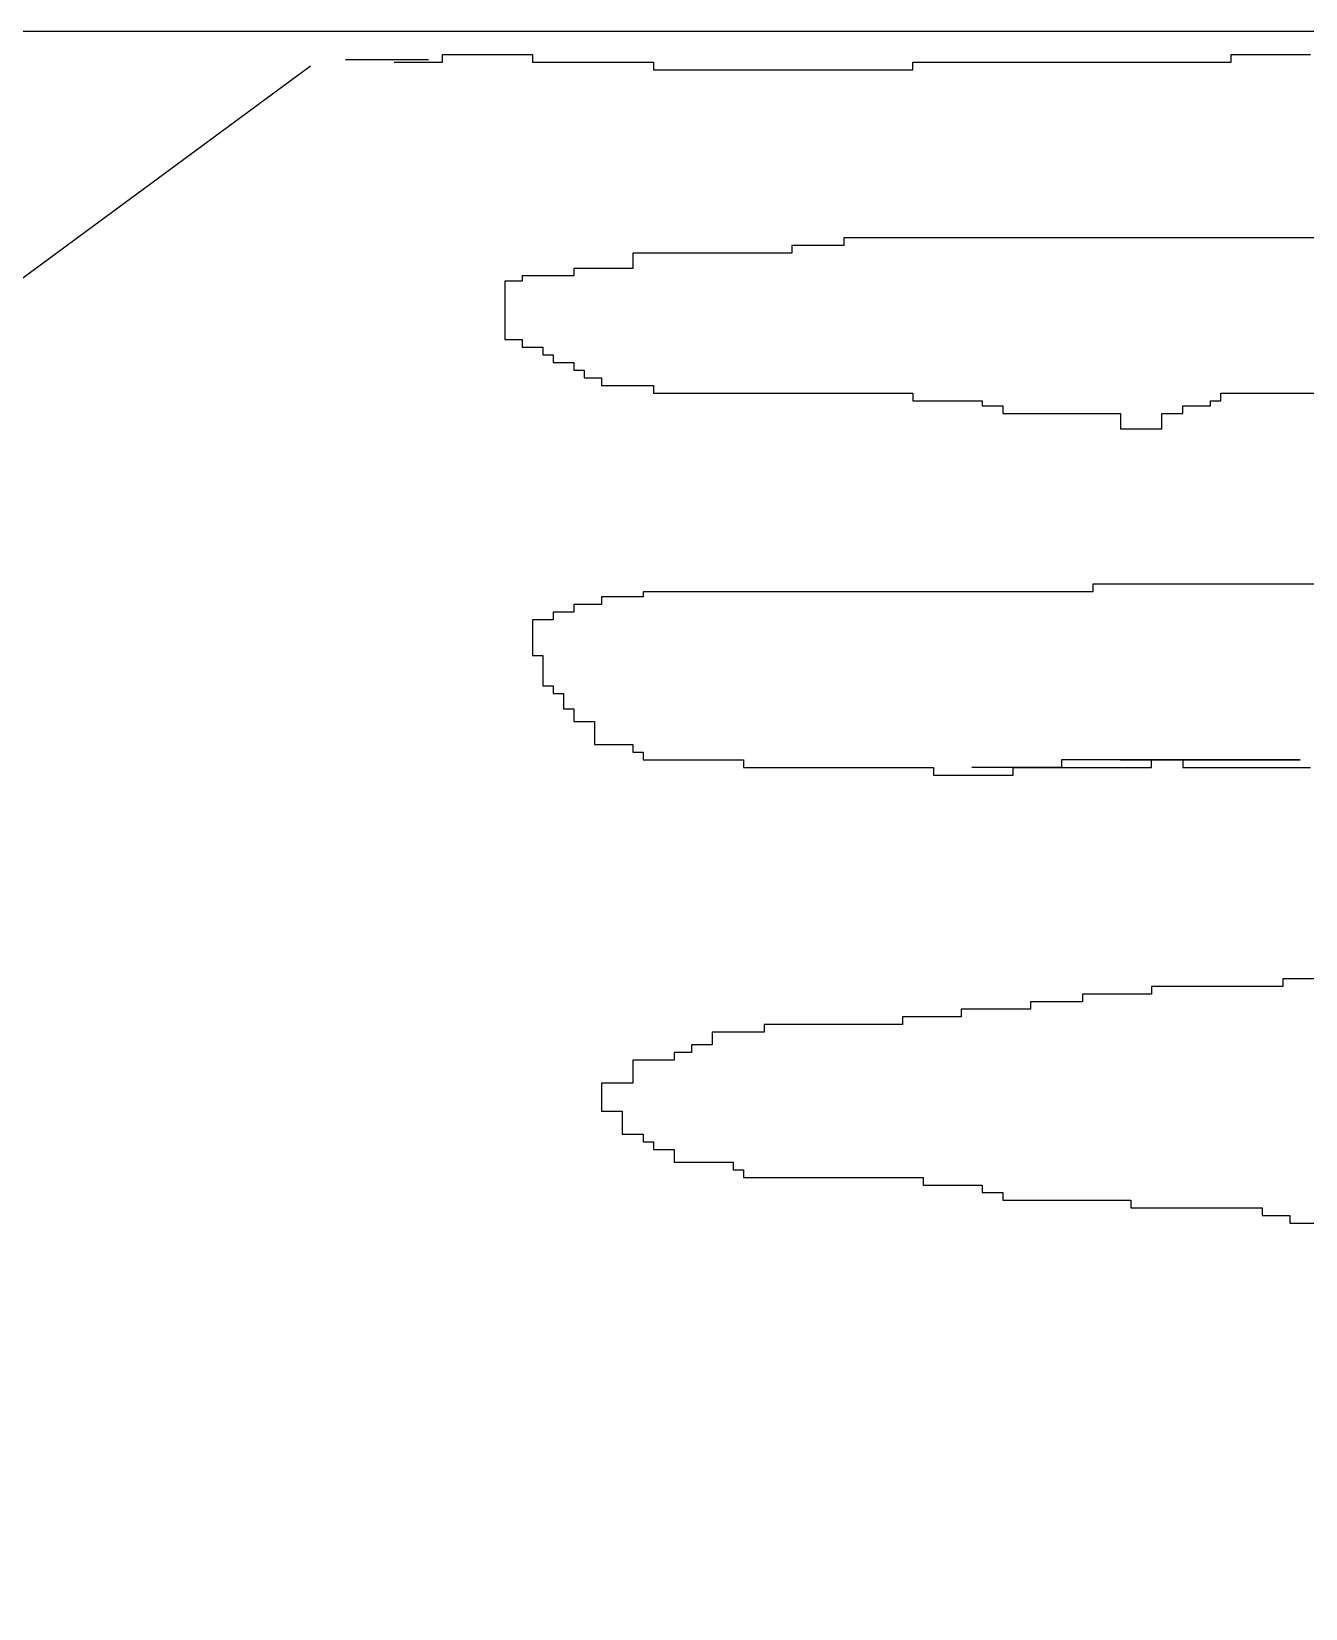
# Model space of a CAD drawing. Extents: x -446699 to 757189, y -606167 to -103070.
# Drawn here: x -172519.3 to -172471, y -405715.5 to -405655.7 of the extents above; entities that cross this region are included whole.
import ezdxf

# ---------------------------------------------------------------- set-up
doc = ezdxf.new("R2010")
doc.units = 0
doc.header["$LTSCALE"] = 1000
doc.header["$MEASUREMENT"] = 0
for name, color, linetype in [('8', 8, 'Continuous'), ('9', 9, 'Continuous'), ('DIM_ELEV', 3, 'Continuous')]:
    doc.layers.add(name, color=color, linetype=linetype)
doc.styles.add('DIM', font='txt_____.ttf')

# ---------------------------------------------------------------- blocks, each defined once
blk = doc.blocks.new('BL_6213')
for p, q in [((447.7499, -506.8351), (947.1264, -7.4585)), ((955.5231, -5.4329), (957.9976, -5.4329)), ((957.9976, -5.4329), (964.5961, -5.4329)), ((957.9976, -5.4329), (957.9976, -5.4329)), ((964.5961, -5.4329), (970.3699, -5.4329)), ((964.5961, -5.4329), (964.5961, -5.4329)), ((967.0706, -6.2571), (969.5451, -6.2571)), ((969.5451, -6.2571), (976.1436, -6.2571)), ((969.5451, -6.2571), (969.5451, -6.2571)), ((970.3699, -5.4329), (975.3188, -5.4329)), ((970.3699, -5.4329), (970.3699, -5.4329)), ((975.3188, -5.4329), (975.3188, -5.4329)), ((976.1436, -6.2571), (978.6181, -6.2571)), ((976.1436, -6.2571), (976.1436, -6.2571)), ((978.6181, -3.7843), (981.0926, -3.7843)), ((978.6181, -6.2571), (978.6181, -3.7843)), ((981.0926, -3.7843), (983.567, -3.7843)), ((981.0926, -3.7843), (981.0926, -3.7843)), ((983.567, -3.7843), (986.0415, -3.7843)), ((983.567, -3.7843), (983.567, -3.7843)), ((986.0415, -3.7843), (988.516, -3.7843)), ((986.0415, -3.7843), (986.0415, -3.7843)), ((988.516, -3.7843), (990.9904, -3.7843)), ((988.516, -3.7843), (988.516, -3.7843)), ((990.9904, -3.7843), (993.4649, -3.7843)), ((990.9904, -3.7843), (990.9904, -3.7843)), ((993.4649, -3.7843), (995.9394, -3.7843)), ((993.4649, -3.7843), (993.4649, -3.7843)), ((995.9394, -3.7843), (997.589, -3.7843)), ((995.9394, -3.7843), (995.9394, -3.7843)), ((997.589, -3.7843), (1000.0635, -3.7843)), ((997.589, -3.7843), (997.589, -3.7843)), ((1000.0635, -3.7843), (1000.0635, -6.2571)), ((1000.0635, -6.2571), (1002.5379, -6.2571)), ((1002.5379, -6.2571), (1005.0124, -6.2571)), ((1002.5379, -6.2571), (1002.5379, -6.2571)), ((1005.0124, -6.2571), (1009.9613, -6.2571)), ((1005.0124, -6.2571), (1005.0124, -6.2571)), ((1009.9613, -6.2571), (1014.9102, -6.2571)), ((1009.9613, -6.2571), (1009.9613, -6.2571)), ((1014.9102, -6.2571), (1016.5599, -6.2571)), ((1014.9102, -6.2571), (1014.9102, -6.2571)), ((1016.5599, -6.2571), (1021.5088, -6.2571)), ((1016.5599, -6.2571), (1016.5599, -6.2571)), ((1021.5088, -6.2571), (1023.9833, -6.2571)), ((1021.5088, -6.2571), (1021.5088, -6.2571)), ((1023.9833, -6.2571), (1026.4577, -6.2571)), ((1023.9833, -6.2571), (1023.9833, -6.2571)), ((1026.4577, -6.2571), (1028.9322, -6.2571)), ((1026.4577, -6.2571), (1026.4577, -6.2571)), ((1028.9322, -6.2571), (1028.9322, -8.7299)), ((1090.7938, -6.2571), (1095.7427, -6.2571)), ((1090.7938, -8.7299), (1090.7938, -6.2571)), ((1095.7427, -6.2571), (1099.8668, -6.2571)), ((1095.7427, -6.2571), (1095.7427, -6.2571)), ((1099.8668, -6.2571), (1102.3413, -6.2571)), ((1099.8668, -6.2571), (1099.8668, -6.2571)), ((1102.3413, -6.2571), (1107.2902, -6.2571)), ((1102.3413, -6.2571), (1102.3413, -6.2571)), ((1107.2902, -6.2571), (1109.7647, -6.2571)), ((1107.2902, -6.2571), (1107.2902, -6.2571)), ((1109.7647, -6.2571), (1114.7136, -6.2571)), ((1109.7647, -6.2571), (1109.7647, -6.2571)), ((1114.7136, -6.2571), (1117.1881, -6.2571)), ((1114.7136, -6.2571), (1114.7136, -6.2571)), ((1117.1881, -6.2571), (1118.8377, -6.2571)), ((1117.1881, -6.2571), (1117.1881, -6.2571)), ((1118.8377, -6.2571), (1121.3122, -6.2571)), ((1118.8377, -6.2571), (1118.8377, -6.2571)), ((1121.3122, -6.2571), (1123.7867, -6.2571)), ((1121.3122, -6.2571), (1121.3122, -6.2571)), ((1123.7867, -6.2571), (1128.7356, -6.2571)), ((1123.7867, -6.2571), (1123.7867, -6.2571)), ((1128.7356, -6.2571), (1131.2101, -6.2571)), ((1128.7356, -6.2571), (1128.7356, -6.2571)), ((1131.2101, -6.2571), (1133.6845, -6.2571)), ((1131.2101, -6.2571), (1131.2101, -6.2571)), ((1133.6845, -6.2571), (1136.159, -6.2571)), ((1133.6845, -6.2571), (1133.6845, -6.2571)), ((1136.159, -6.2571), (1140.2831, -6.2571)), ((1136.159, -6.2571), (1136.159, -6.2571)), ((1140.2831, -6.2571), (1142.7575, -6.2571)), ((1140.2831, -6.2571), (1140.2831, -6.2571)), ((1142.7575, -6.2571), (1147.7065, -6.2571)), ((1142.7575, -6.2571), (1142.7575, -6.2571)), ((1147.7065, -6.2571), (1150.1809, -6.2571)), ((1147.7065, -6.2571), (1147.7065, -6.2571)), ((1150.1809, -6.2571), (1152.6554, -6.2571)), ((1150.1809, -6.2571), (1150.1809, -6.2571)), ((1152.6554, -6.2571), (1157.6043, -6.2571)), ((1152.6554, -6.2571), (1152.6554, -6.2571)), ((1157.6043, -6.2571), (1159.254, -6.2571)), ((1157.6043, -6.2571), (1157.6043, -6.2571)), ((1159.254, -6.2571), (1164.2029, -6.2571)), ((1159.254, -6.2571), (1159.254, -6.2571)), ((1164.2029, -6.2571), (1166.6774, -6.2571)), ((1164.2029, -6.2571), (1164.2029, -6.2571)), ((1166.6774, -3.7843), (1169.1518, -3.7843)), ((1166.6774, -6.2571), (1166.6774, -3.7843)), ((1169.1518, -3.7843), (1171.6263, -3.7843)), ((1169.1518, -3.7843), (1169.1518, -3.7843)), ((1171.6263, -3.7843), (1176.5752, -3.7843)), ((1171.6263, -3.7843), (1171.6263, -3.7843)), ((1176.5752, -3.7843), (1180.6993, -3.7843)), ((1176.5752, -3.7843), (1176.5752, -3.7843)), ((1180.6993, -3.7843), (1183.1738, -3.7843)), ((1180.6993, -3.7843), (1180.6993, -3.7843)), ((1183.1738, -3.7843), (1185.6483, -3.7843)), ((1183.1738, -3.7843), (1183.1738, -3.7843)), ((1028.9322, -8.7299), (1031.4067, -8.7299)), ((1031.4067, -8.7299), (1033.8811, -8.7299)), ((1031.4067, -8.7299), (1031.4067, -8.7299)), ((1033.8811, -8.7299), (1036.3556, -8.7299)), ((1033.8811, -8.7299), (1033.8811, -8.7299)), ((1036.3556, -8.7299), (1040.4797, -8.7299)), ((1036.3556, -8.7299), (1036.3556, -8.7299)), ((1040.4797, -8.7299), (1042.9542, -8.7299)), ((1040.4797, -8.7299), (1040.4797, -8.7299)), ((1042.9542, -8.7299), (1050.3776, -8.7299)), ((1042.9542, -8.7299), (1042.9542, -8.7299)), ((1050.3776, -8.7299), (1055.3265, -8.7299)), ((1050.3776, -8.7299), (1050.3776, -8.7299)), ((1055.3265, -8.7299), (1057.801, -8.7299)), ((1055.3265, -8.7299), (1055.3265, -8.7299)), ((1057.801, -8.7299), (1061.9251, -8.7299)), ((1057.801, -8.7299), (1057.801, -8.7299)), ((1061.9251, -8.7299), (1064.3995, -8.7299)), ((1061.9251, -8.7299), (1061.9251, -8.7299)), ((1064.3995, -8.7299), (1066.874, -8.7299)), ((1064.3995, -8.7299), (1064.3995, -8.7299)), ((1066.874, -8.7299), (1069.3485, -8.7299)), ((1066.874, -8.7299), (1066.874, -8.7299)), ((1069.3485, -8.7299), (1074.2974, -8.7299)), ((1069.3485, -8.7299), (1069.3485, -8.7299)), ((1074.2974, -8.7299), (1076.7718, -8.7299)), ((1074.2974, -8.7299), (1074.2974, -8.7299)), ((1076.7718, -8.7299), (1080.8959, -8.7299)), ((1076.7718, -8.7299), (1076.7718, -8.7299)), ((1080.8959, -8.7299), (1083.3704, -8.7299)), ((1080.8959, -8.7299), (1080.8959, -8.7299)), ((1083.3704, -8.7299), (1085.8449, -8.7299)), ((1083.3704, -8.7299), (1083.3704, -8.7299)), ((1085.8449, -8.7299), (1090.7938, -8.7299)), ((1085.8449, -8.7299), (1085.8449, -8.7299)), ((1074.2974, -63.1316), (1074.2974, -65.6044)), ((1085.8449, -63.1316), (1074.2974, -63.1316)), ((1085.8449, -63.1316), (1085.8449, -63.1316)), ((1095.7427, -63.1316), (1085.8449, -63.1316)), ((1095.7427, -63.1316), (1095.7427, -63.1316)), ((1112.2392, -63.1316), (1095.7427, -63.1316)), ((1112.2392, -63.1316), (1112.2392, -63.1316)), ((1117.1881, -63.1316), (1112.2392, -63.1316)), ((1117.1881, -63.1316), (1117.1881, -63.1316)), ((1126.2611, -63.1316), (1117.1881, -63.1316)), ((1126.2611, -63.1316), (1126.2611, -63.1316)), ((1133.6845, -63.1316), (1126.2611, -63.1316)), ((1133.6845, -63.1316), (1133.6845, -63.1316)), ((1142.7575, -63.1316), (1133.6845, -63.1316)), ((1142.7575, -63.1316), (1142.7575, -63.1316)), ((1150.1809, -63.1316), (1142.7575, -63.1316)), ((1150.1809, -63.1316), (1150.1809, -63.1316)), ((1159.254, -63.1316), (1150.1809, -63.1316)), ((1159.254, -63.1316), (1159.254, -63.1316)), ((1176.5752, -63.1316), (1159.254, -63.1316)), ((1176.5752, -63.1316), (1176.5752, -63.1316)), ((1198.0206, -63.1316), (1176.5752, -63.1316)), ((1061.9251, -65.6044), (1061.9251, -68.0772)), ((1064.3995, -65.6044), (1061.9251, -65.6044)), ((1064.3995, -65.6044), (1064.3995, -65.6044)), ((1074.2974, -65.6044), (1064.3995, -65.6044)), ((1023.9833, -68.0772), (1023.9833, -73.0228)), ((1036.3556, -68.0772), (1023.9833, -68.0772)), ((1036.3556, -68.0772), (1036.3556, -68.0772)), ((1040.4797, -68.0772), (1036.3556, -68.0772)), ((1040.4797, -68.0772), (1040.4797, -68.0772)), ((1047.9031, -68.0772), (1040.4797, -68.0772)), ((1047.9031, -68.0772), (1047.9031, -68.0772)), ((1052.852, -68.0772), (1047.9031, -68.0772)), ((1052.852, -68.0772), (1052.852, -68.0772)), ((1057.801, -68.0772), (1052.852, -68.0772)), ((1057.801, -68.0772), (1057.801, -68.0772)), ((1061.9251, -68.0772), (1057.801, -68.0772)), ((1009.9613, -73.0228), (1009.9613, -75.4956)), ((1014.9102, -73.0228), (1009.9613, -73.0228)), ((1014.9102, -73.0228), (1014.9102, -73.0228)), ((1023.9833, -73.0228), (1014.9102, -73.0228)), ((1023.9833, -73.0228), (1023.9833, -73.0228)), ((993.4649, -77.1441), (993.4649, -82.0897)), ((997.589, -77.1441), (993.4649, -77.1441)), ((997.589, -75.4956), (997.589, -77.1441)), ((1005.0124, -75.4956), (997.589, -75.4956)), ((1005.0124, -75.4956), (1005.0124, -75.4956)), ((1009.9613, -75.4956), (1005.0124, -75.4956)), ((993.4649, -82.0897), (993.4649, -84.5625)), ((993.4649, -82.0897), (993.4649, -82.0897)), ((993.4649, -84.5625), (993.4649, -87.0353)), ((993.4649, -84.5625), (993.4649, -84.5625)), ((993.4649, -87.0353), (993.4649, -89.5081)), ((993.4649, -87.0353), (993.4649, -87.0353)), ((993.4649, -89.5081), (993.4649, -91.9809)), ((993.4649, -89.5081), (993.4649, -89.5081)), ((993.4649, -91.9809), (993.4649, -96.1023)), ((993.4649, -91.9809), (993.4649, -91.9809)), ((993.4649, -96.1023), (997.589, -96.1023)), ((997.589, -96.1023), (997.589, -98.5751)), ((997.589, -96.1023), (997.589, -96.1023)), ((997.589, -98.5751), (1002.5379, -98.5751)), ((997.589, -98.5751), (997.589, -98.5751)), ((1002.5379, -98.5751), (1002.5379, -101.0479)), ((1002.5379, -101.0479), (1005.0124, -101.0479)), ((1005.0124, -101.0479), (1005.0124, -103.5207)), ((1005.0124, -103.5207), (1007.4869, -103.5207)), ((1007.4869, -103.5207), (1009.9613, -103.5207)), ((1007.4869, -103.5207), (1007.4869, -103.5207)), ((1009.9613, -103.5207), (1009.9613, -105.9935)), ((1009.9613, -105.9935), (1012.4358, -105.9935)), ((1012.4358, -105.9935), (1012.4358, -108.4663)), ((1012.4358, -108.4663), (1016.5599, -108.4663)), ((1016.5599, -108.4663), (1016.5599, -110.9391)), ((1016.5599, -110.9391), (1023.9833, -110.9391)), ((1023.9833, -110.9391), (1028.9322, -110.9391)), ((1023.9833, -110.9391), (1023.9833, -110.9391)), ((1028.9322, -110.9391), (1028.9322, -113.4119)), ((1028.9322, -113.4119), (1033.8811, -113.4119)), ((1033.8811, -113.4119), (1038.0052, -113.4119)), ((1033.8811, -113.4119), (1033.8811, -113.4119)), ((1038.0052, -113.4119), (1045.4286, -113.4119)), ((1038.0052, -113.4119), (1038.0052, -113.4119)), ((1045.4286, -113.4119), (1047.9031, -113.4119)), ((1045.4286, -113.4119), (1045.4286, -113.4119)), ((1047.9031, -113.4119), (1057.801, -113.4119)), ((1047.9031, -113.4119), (1047.9031, -113.4119)), ((1057.801, -113.4119), (1064.3995, -113.4119)), ((1057.801, -113.4119), (1057.801, -113.4119)), ((1064.3995, -113.4119), (1074.2974, -113.4119)), ((1064.3995, -113.4119), (1064.3995, -113.4119)), ((1074.2974, -113.4119), (1080.8959, -113.4119)), ((1074.2974, -113.4119), (1074.2974, -113.4119)), ((1080.8959, -113.4119), (1085.8449, -113.4119)), ((1080.8959, -113.4119), (1080.8959, -113.4119)), ((1085.8449, -113.4119), (1090.7938, -113.4119)), ((1085.8449, -113.4119), (1085.8449, -113.4119)), ((1090.7938, -113.4119), (1090.7938, -115.8847)), ((1090.7938, -115.8847), (1095.7427, -115.8847)), ((1095.7427, -115.8847), (1099.8668, -115.8847)), ((1095.7427, -115.8847), (1095.7427, -115.8847)), ((1099.8668, -115.8847), (1107.2902, -115.8847)), ((1099.8668, -115.8847), (1099.8668, -115.8847)), ((1107.2902, -115.8847), (1107.2902, -117.5332)), ((1161.7284, -115.8847), (1164.2029, -115.8847)), ((1161.7284, -117.5332), (1161.7284, -115.8847)), ((1164.2029, -113.4119), (1174.1008, -113.4119)), ((1164.2029, -115.8847), (1164.2029, -113.4119)), ((1174.1008, -113.4119), (1183.1738, -113.4119)), ((1174.1008, -113.4119), (1174.1008, -113.4119)), ((1183.1738, -113.4119), (1190.5972, -113.4119)), ((1183.1738, -113.4119), (1183.1738, -113.4119)), ((1107.2902, -117.5332), (1112.2392, -117.5332)), ((1112.2392, -117.5332), (1112.2392, -120.006)), ((1112.2392, -120.006), (1118.8377, -120.006)), ((1118.8377, -120.006), (1123.7867, -120.006)), ((1118.8377, -120.006), (1118.8377, -120.006)), ((1123.7867, -120.006), (1131.2101, -120.006)), ((1123.7867, -120.006), (1123.7867, -120.006)), ((1131.2101, -120.006), (1140.2831, -120.006)), ((1131.2101, -120.006), (1131.2101, -120.006)), ((1140.2831, -120.006), (1140.2831, -124.9516)), ((1150.1809, -120.006), (1155.1299, -120.006)), ((1150.1809, -124.9516), (1150.1809, -120.006)), ((1155.1299, -117.5332), (1161.7284, -117.5332)), ((1155.1299, -120.006), (1155.1299, -117.5332)), ((1140.2831, -124.9516), (1145.232, -124.9516)), ((1145.232, -124.9516), (1150.1809, -124.9516)), ((1145.232, -124.9516), (1145.232, -124.9516)), ((1133.6845, -175.2319), (1133.6845, -177.7047)), ((1140.2831, -175.2319), (1133.6845, -175.2319)), ((1140.2831, -175.2319), (1140.2831, -175.2319)), ((1150.1809, -175.2319), (1140.2831, -175.2319)), ((1150.1809, -175.2319), (1150.1809, -175.2319)), ((1161.7284, -175.2319), (1150.1809, -175.2319)), ((1161.7284, -175.2319), (1161.7284, -175.2319)), ((1188.1227, -175.2319), (1161.7284, -175.2319)), ((1016.5599, -179.3533), (1016.5599, -181.8261)), ((1016.5599, -179.3533), (1016.5599, -179.3533)), ((1026.4577, -179.3533), (1016.5599, -179.3533)), ((1026.4577, -177.7047), (1026.4577, -179.3533)), ((1031.4067, -177.7047), (1026.4577, -177.7047)), ((1031.4067, -177.7047), (1031.4067, -177.7047)), ((1033.8811, -177.7047), (1031.4067, -177.7047)), ((1033.8811, -177.7047), (1033.8811, -177.7047)), ((1042.9542, -177.7047), (1033.8811, -177.7047)), ((1042.9542, -177.7047), (1042.9542, -177.7047)), ((1052.852, -177.7047), (1042.9542, -177.7047)), ((1052.852, -177.7047), (1052.852, -177.7047)), ((1055.3265, -177.7047), (1052.852, -177.7047)), ((1055.3265, -177.7047), (1055.3265, -177.7047)), ((1059.4506, -177.7047), (1055.3265, -177.7047)), ((1059.4506, -177.7047), (1059.4506, -177.7047)), ((1076.7718, -177.7047), (1059.4506, -177.7047)), ((1076.7718, -177.7047), (1076.7718, -177.7047)), ((1080.8959, -177.7047), (1076.7718, -177.7047)), ((1080.8959, -177.7047), (1080.8959, -177.7047)), ((1102.3413, -177.7047), (1080.8959, -177.7047)), ((1102.3413, -177.7047), (1102.3413, -177.7047)), ((1112.2392, -177.7047), (1102.3413, -177.7047)), ((1112.2392, -177.7047), (1112.2392, -177.7047)), ((1118.8377, -177.7047), (1112.2392, -177.7047)), ((1118.8377, -177.7047), (1118.8377, -177.7047)), ((1133.6845, -177.7047), (1118.8377, -177.7047)), ((1005.0124, -184.2989), (1005.0124, -186.7717)), ((1009.9613, -184.2989), (1005.0124, -184.2989)), ((1009.9613, -181.8261), (1009.9613, -184.2989)), ((1014.9102, -181.8261), (1009.9613, -181.8261)), ((1014.9102, -181.8261), (1014.9102, -181.8261)), ((1016.5599, -181.8261), (1014.9102, -181.8261)), ((1016.5599, -181.8261), (1016.5599, -181.8261)), ((1000.0635, -186.7717), (1000.0635, -191.7173)), ((1005.0124, -186.7717), (1000.0635, -186.7717)), ((1000.0635, -191.7173), (1000.0635, -194.1901)), ((1000.0635, -191.7173), (1000.0635, -191.7173)), ((1000.0635, -194.1901), (1000.0635, -196.6629)), ((1000.0635, -194.1901), (1000.0635, -194.1901)), ((1000.0635, -196.6629), (1000.0635, -198.3114)), ((1000.0635, -196.6629), (1000.0635, -196.6629)), ((1000.0635, -198.3114), (1002.5379, -198.3114)), ((1000.0635, -198.3114), (1000.0635, -198.3114)), ((1002.5379, -198.3114), (1002.5379, -203.257)), ((1002.5379, -203.257), (1002.5379, -205.7298)), ((1002.5379, -203.257), (1002.5379, -203.257)), ((1002.5379, -205.7298), (1002.5379, -208.2026)), ((1002.5379, -205.7298), (1002.5379, -205.7298)), ((1002.5379, -208.2026), (1005.0124, -208.2026)), ((1002.5379, -208.2026), (1002.5379, -208.2026)), ((1005.0124, -208.2026), (1005.0124, -210.6754)), ((1005.0124, -210.6754), (1007.4869, -210.6754)), ((1007.4869, -210.6754), (1007.4869, -215.621)), ((1007.4869, -215.621), (1009.9613, -215.621)), ((1007.4869, -215.621), (1007.4869, -215.621)), ((1009.9613, -215.621), (1009.9613, -219.7424)), ((1009.9613, -215.621), (1009.9613, -215.621)), ((1009.9613, -219.7424), (1014.9102, -219.7424)), ((1009.9613, -219.7424), (1009.9613, -219.7424)), ((1014.9102, -219.7424), (1014.9102, -227.1608)), ((1014.9102, -227.1608), (1019.0343, -227.1608)), ((1019.0343, -227.1608), (1023.9833, -227.1608)), ((1019.0343, -227.1608), (1019.0343, -227.1608)), ((1023.9833, -227.1608), (1023.9833, -229.6336)), ((1023.9833, -229.6336), (1026.4577, -229.6336)), ((1026.4577, -229.6336), (1026.4577, -232.1064)), ((1026.4577, -232.1064), (1036.3556, -232.1064)), ((1036.3556, -232.1064), (1042.9542, -232.1064)), ((1036.3556, -232.1064), (1036.3556, -232.1064)), ((1042.9542, -232.1064), (1050.3776, -232.1064)), ((1042.9542, -232.1064), (1042.9542, -232.1064)), ((1050.3776, -232.1064), (1050.3776, -234.5792)), ((1126.2611, -232.1064), (1126.2611, -234.5792)), ((1138.6334, -232.1064), (1126.2611, -232.1064)), ((1138.6334, -232.1064), (1138.6334, -232.1064)), ((1147.7065, -232.1064), (1138.6334, -232.1064)), ((1140.2831, -232.1064), (1145.232, -232.1064)), ((1140.2831, -232.1064), (1140.2831, -232.1064)), ((1145.232, -232.1064), (1147.7065, -232.1064)), ((1145.232, -232.1064), (1145.232, -232.1064)), ((1147.7065, -232.1064), (1152.6554, -232.1064)), ((1147.7065, -232.1064), (1147.7065, -232.1064)), ((1147.7065, -232.1064), (1147.7065, -232.1064)), ((1157.6043, -232.1064), (1147.7065, -232.1064)), ((1147.7065, -232.1064), (1152.6554, -232.1064)), ((1147.7065, -234.5792), (1147.7065, -232.1064)), ((1150.1809, -232.1064), (1152.6554, -232.1064)), ((1150.1809, -232.1064), (1150.1809, -232.1064)), ((1152.6554, -232.1064), (1150.1809, -232.1064)), ((1152.6554, -232.1064), (1155.1299, -232.1064)), ((1152.6554, -232.1064), (1152.6554, -232.1064)), ((1152.6554, -232.1064), (1155.1299, -232.1064)), ((1152.6554, -232.1064), (1152.6554, -232.1064)), ((1152.6554, -232.1064), (1152.6554, -232.1064)), ((1157.6043, -232.1064), (1152.6554, -232.1064)), ((1152.6554, -232.1064), (1155.1299, -232.1064)), ((1152.6554, -232.1064), (1152.6554, -232.1064)), ((1155.1299, -232.1064), (1155.1299, -234.5792)), ((1155.1299, -232.1064), (1157.6043, -232.1064)), ((1155.1299, -232.1064), (1155.1299, -232.1064)), ((1155.1299, -232.1064), (1159.254, -232.1064)), ((1155.1299, -232.1064), (1155.1299, -232.1064)), ((1157.6043, -232.1064), (1157.6043, -232.1064)), ((1157.6043, -232.1064), (1157.6043, -232.1064)), ((1161.7284, -232.1064), (1157.6043, -232.1064)), ((1159.254, -232.1064), (1164.2029, -232.1064)), ((1159.254, -232.1064), (1159.254, -232.1064)), ((1161.7284, -232.1064), (1161.7284, -232.1064)), ((1166.6774, -232.1064), (1161.7284, -232.1064)), ((1164.2029, -232.1064), (1169.1518, -232.1064)), ((1164.2029, -232.1064), (1164.2029, -232.1064)), ((1166.6774, -232.1064), (1166.6774, -232.1064)), ((1171.6263, -232.1064), (1166.6774, -232.1064)), ((1169.1518, -232.1064), (1171.6263, -232.1064)), ((1169.1518, -232.1064), (1169.1518, -232.1064)), ((1171.6263, -232.1064), (1171.6263, -232.1064)), ((1174.1008, -232.1064), (1171.6263, -232.1064)), ((1171.6263, -232.1064), (1176.5752, -232.1064)), ((1171.6263, -232.1064), (1171.6263, -232.1064)), ((1174.1008, -232.1064), (1174.1008, -232.1064)), ((1179.0497, -232.1064), (1174.1008, -232.1064)), ((1176.5752, -232.1064), (1179.0497, -232.1064)), ((1176.5752, -232.1064), (1176.5752, -232.1064)), ((1179.0497, -232.1064), (1179.0497, -232.1064)), ((1183.1738, -232.1064), (1179.0497, -232.1064)), ((1179.0497, -232.1064), (1183.1738, -232.1064)), ((1179.0497, -232.1064), (1179.0497, -232.1064)), ((1183.1738, -232.1064), (1183.1738, -232.1064)), ((1050.3776, -234.5792), (1059.4506, -234.5792)), ((1059.4506, -234.5792), (1064.3995, -234.5792)), ((1059.4506, -234.5792), (1059.4506, -234.5792)), ((1064.3995, -234.5792), (1066.874, -234.5792)), ((1064.3995, -234.5792), (1064.3995, -234.5792)), ((1066.874, -234.5792), (1071.8229, -234.5792)), ((1066.874, -234.5792), (1066.874, -234.5792)), ((1071.8229, -234.5792), (1076.7718, -234.5792)), ((1071.8229, -234.5792), (1071.8229, -234.5792)), ((1076.7718, -234.5792), (1080.8959, -234.5792)), ((1076.7718, -234.5792), (1076.7718, -234.5792)), ((1080.8959, -234.5792), (1088.3193, -234.5792)), ((1080.8959, -234.5792), (1080.8959, -234.5792)), ((1088.3193, -234.5792), (1093.2683, -234.5792)), ((1088.3193, -234.5792), (1088.3193, -234.5792)), ((1093.2683, -234.5792), (1095.7427, -234.5792)), ((1093.2683, -234.5792), (1093.2683, -234.5792)), ((1095.7427, -234.5792), (1095.7427, -237.052)), ((1104.8158, -234.5792), (1104.8158, -234.5792)), ((1121.3122, -234.5792), (1104.8158, -234.5792)), ((1114.7136, -234.5792), (1117.1881, -234.5792)), ((1114.7136, -237.052), (1114.7136, -234.5792)), ((1117.1881, -234.5792), (1121.3122, -234.5792)), ((1117.1881, -234.5792), (1117.1881, -234.5792)), ((1121.3122, -234.5792), (1121.3122, -234.5792)), ((1126.2611, -234.5792), (1121.3122, -234.5792)), ((1121.3122, -234.5792), (1123.7867, -234.5792)), ((1121.3122, -234.5792), (1121.3122, -234.5792)), ((1123.7867, -234.5792), (1126.2611, -234.5792)), ((1123.7867, -234.5792), (1123.7867, -234.5792)), ((1126.2611, -234.5792), (1128.7356, -234.5792)), ((1126.2611, -234.5792), (1126.2611, -234.5792)), ((1128.7356, -234.5792), (1131.2101, -234.5792)), ((1128.7356, -234.5792), (1128.7356, -234.5792)), ((1131.2101, -234.5792), (1138.6334, -234.5792)), ((1131.2101, -234.5792), (1131.2101, -234.5792)), ((1138.6334, -234.5792), (1147.7065, -234.5792)), ((1138.6334, -234.5792), (1138.6334, -234.5792)), ((1155.1299, -234.5792), (1159.254, -234.5792)), ((1159.254, -234.5792), (1164.2029, -234.5792)), ((1159.254, -234.5792), (1159.254, -234.5792)), ((1164.2029, -234.5792), (1171.6263, -234.5792)), ((1164.2029, -234.5792), (1164.2029, -234.5792)), ((1171.6263, -234.5792), (1174.1008, -234.5792)), ((1171.6263, -234.5792), (1171.6263, -234.5792)), ((1174.1008, -234.5792), (1179.0497, -234.5792)), ((1174.1008, -234.5792), (1174.1008, -234.5792)), ((1179.0497, -234.5792), (1180.6993, -234.5792)), ((1179.0497, -234.5792), (1179.0497, -234.5792)), ((1180.6993, -234.5792), (1185.6483, -234.5792)), ((1180.6993, -234.5792), (1180.6993, -234.5792)), ((1095.7427, -237.052), (1102.3413, -237.052)), ((1102.3413, -237.052), (1107.2902, -237.052)), ((1102.3413, -237.052), (1102.3413, -237.052)), ((1107.2902, -237.052), (1114.7136, -237.052)), ((1107.2902, -237.052), (1107.2902, -237.052)), ((1179.0497, -302.9934), (1179.0497, -305.4662)), ((1195.5461, -302.9934), (1179.0497, -302.9934)), ((1131.2101, -307.939), (1131.2101, -310.4118)), ((1147.7065, -307.939), (1131.2101, -307.939)), ((1147.7065, -305.4662), (1147.7065, -307.939)), ((1161.7284, -305.4662), (1147.7065, -305.4662)), ((1161.7284, -305.4662), (1161.7284, -305.4662)), ((1179.0497, -305.4662), (1161.7284, -305.4662)), ((1118.8377, -310.4118), (1118.8377, -312.8846)), ((1131.2101, -310.4118), (1118.8377, -310.4118)), ((1088.3193, -315.3574), (1088.3193, -317.8302)), ((1093.2683, -315.3574), (1088.3193, -315.3574)), ((1093.2683, -315.3574), (1093.2683, -315.3574)), ((1102.3413, -315.3574), (1093.2683, -315.3574)), ((1102.3413, -312.8846), (1102.3413, -315.3574)), ((1104.8158, -312.8846), (1102.3413, -312.8846)), ((1104.8158, -312.8846), (1104.8158, -312.8846)), ((1118.8377, -312.8846), (1104.8158, -312.8846)), ((1055.3265, -317.8302), (1055.3265, -320.303)), ((1064.3995, -317.8302), (1055.3265, -317.8302)), ((1064.3995, -317.8302), (1064.3995, -317.8302)), ((1080.8959, -317.8302), (1064.3995, -317.8302)), ((1080.8959, -317.8302), (1080.8959, -317.8302)), ((1088.3193, -317.8302), (1080.8959, -317.8302)), ((1042.9542, -320.303), (1042.9542, -324.4243)), ((1055.3265, -320.303), (1042.9542, -320.303)), ((1033.8811, -326.8971), (1033.8811, -329.3699)), ((1038.0052, -326.8971), (1033.8811, -326.8971)), ((1038.0052, -324.4243), (1038.0052, -326.8971)), ((1042.9542, -324.4243), (1038.0052, -324.4243)), ((1023.9833, -329.3699), (1023.9833, -336.7883)), ((1033.8811, -329.3699), (1023.9833, -329.3699)), ((1016.5599, -336.7883), (1016.5599, -343.3825)), ((1023.9833, -336.7883), (1016.5599, -336.7883)), ((1023.9833, -336.7883), (1023.9833, -336.7883)), ((1016.5599, -343.3825), (1016.5599, -345.8553)), ((1016.5599, -343.3825), (1016.5599, -343.3825)), ((1016.5599, -345.8553), (1021.5088, -345.8553)), ((1016.5599, -345.8553), (1016.5599, -345.8553)), ((1021.5088, -345.8553), (1021.5088, -353.2737)), ((1021.5088, -353.2737), (1026.4577, -353.2737)), ((1026.4577, -353.2737), (1026.4577, -355.7465)), ((1026.4577, -355.7465), (1028.9322, -355.7465)), ((1028.9322, -355.7465), (1028.9322, -358.2193)), ((1028.9322, -358.2193), (1033.8811, -358.2193)), ((1033.8811, -358.2193), (1033.8811, -362.3406)), ((1033.8811, -362.3406), (1040.4797, -362.3406)), ((1040.4797, -362.3406), (1047.9031, -362.3406)), ((1040.4797, -362.3406), (1040.4797, -362.3406)), ((1047.9031, -362.3406), (1047.9031, -364.8134)), ((1047.9031, -364.8134), (1050.3776, -364.8134)), ((1050.3776, -364.8134), (1050.3776, -367.2862)), ((1050.3776, -367.2862), (1061.9251, -367.2862)), ((1061.9251, -367.2862), (1069.3485, -367.2862)), ((1061.9251, -367.2862), (1061.9251, -367.2862)), ((1069.3485, -367.2862), (1078.4215, -367.2862)), ((1069.3485, -367.2862), (1069.3485, -367.2862)), ((1078.4215, -367.2862), (1085.8449, -367.2862)), ((1078.4215, -367.2862), (1078.4215, -367.2862)), ((1085.8449, -367.2862), (1093.2683, -367.2862)), ((1085.8449, -367.2862), (1085.8449, -367.2862)), ((1093.2683, -367.2862), (1093.2683, -369.759)), ((1093.2683, -369.759), (1099.8668, -369.759)), ((1099.8668, -369.759), (1107.2902, -369.759)), ((1099.8668, -369.759), (1099.8668, -369.759)), ((1107.2902, -369.759), (1107.2902, -372.2318)), ((1107.2902, -372.2318), (1112.2392, -372.2318)), ((1112.2392, -372.2318), (1112.2392, -374.7046)), ((1112.2392, -374.7046), (1121.3122, -374.7046)), ((1121.3122, -374.7046), (1126.2611, -374.7046)), ((1121.3122, -374.7046), (1121.3122, -374.7046)), ((1126.2611, -374.7046), (1138.6334, -374.7046)), ((1126.2611, -374.7046), (1126.2611, -374.7046)), ((1138.6334, -374.7046), (1142.7575, -374.7046)), ((1138.6334, -374.7046), (1138.6334, -374.7046)), ((1142.7575, -374.7046), (1142.7575, -377.1774)), ((1142.7575, -377.1774), (1152.6554, -377.1774)), ((1152.6554, -377.1774), (1161.7284, -377.1774)), ((1152.6554, -377.1774), (1152.6554, -377.1774)), ((1161.7284, -377.1774), (1174.1008, -377.1774)), ((1161.7284, -377.1774), (1161.7284, -377.1774)), ((1174.1008, -377.1774), (1174.1008, -379.6503)), ((1174.1008, -379.6503), (1180.6993, -379.6503)), ((1180.6993, -379.6503), (1180.6993, -382.1231)), ((1180.6993, -382.1231), (1188.1227, -382.1231))]:
    blk.add_line(p, q)
at = {"style": 'DIM', "flags": 1}
for tag in ['YVALUE', 'XVALUE']:
    blk.add_attdef(tag, (-1017000.6567, -1028626.5217), '', height=0.02, dxfattribs=at)

msp = doc.modelspace()

# ---------------------------------------------------------------- linework, layer by layer
at = {"layer": '9'}
msp.add_lwpolyline([(-172126.214, -405655.663), (-172615.201, -405655.663)], dxfattribs=at)
at = {"layer": 'DIM_ELEV'}
msp.add_line((-172391.606, -405655.663), (-172513.966, -405655.663), dxfattribs=at)

# ---------------------------------------------------------------- block references
at = {"layer": '8', "xscale": 0.1589765482349321, "yscale": 0.117140571703203, "zscale": 0.1589765482349321}
msp.add_blockref('BL_6213', (-172659.343, -405656.089), dxfattribs=at)

doc.saveas('drawing.dxf')
